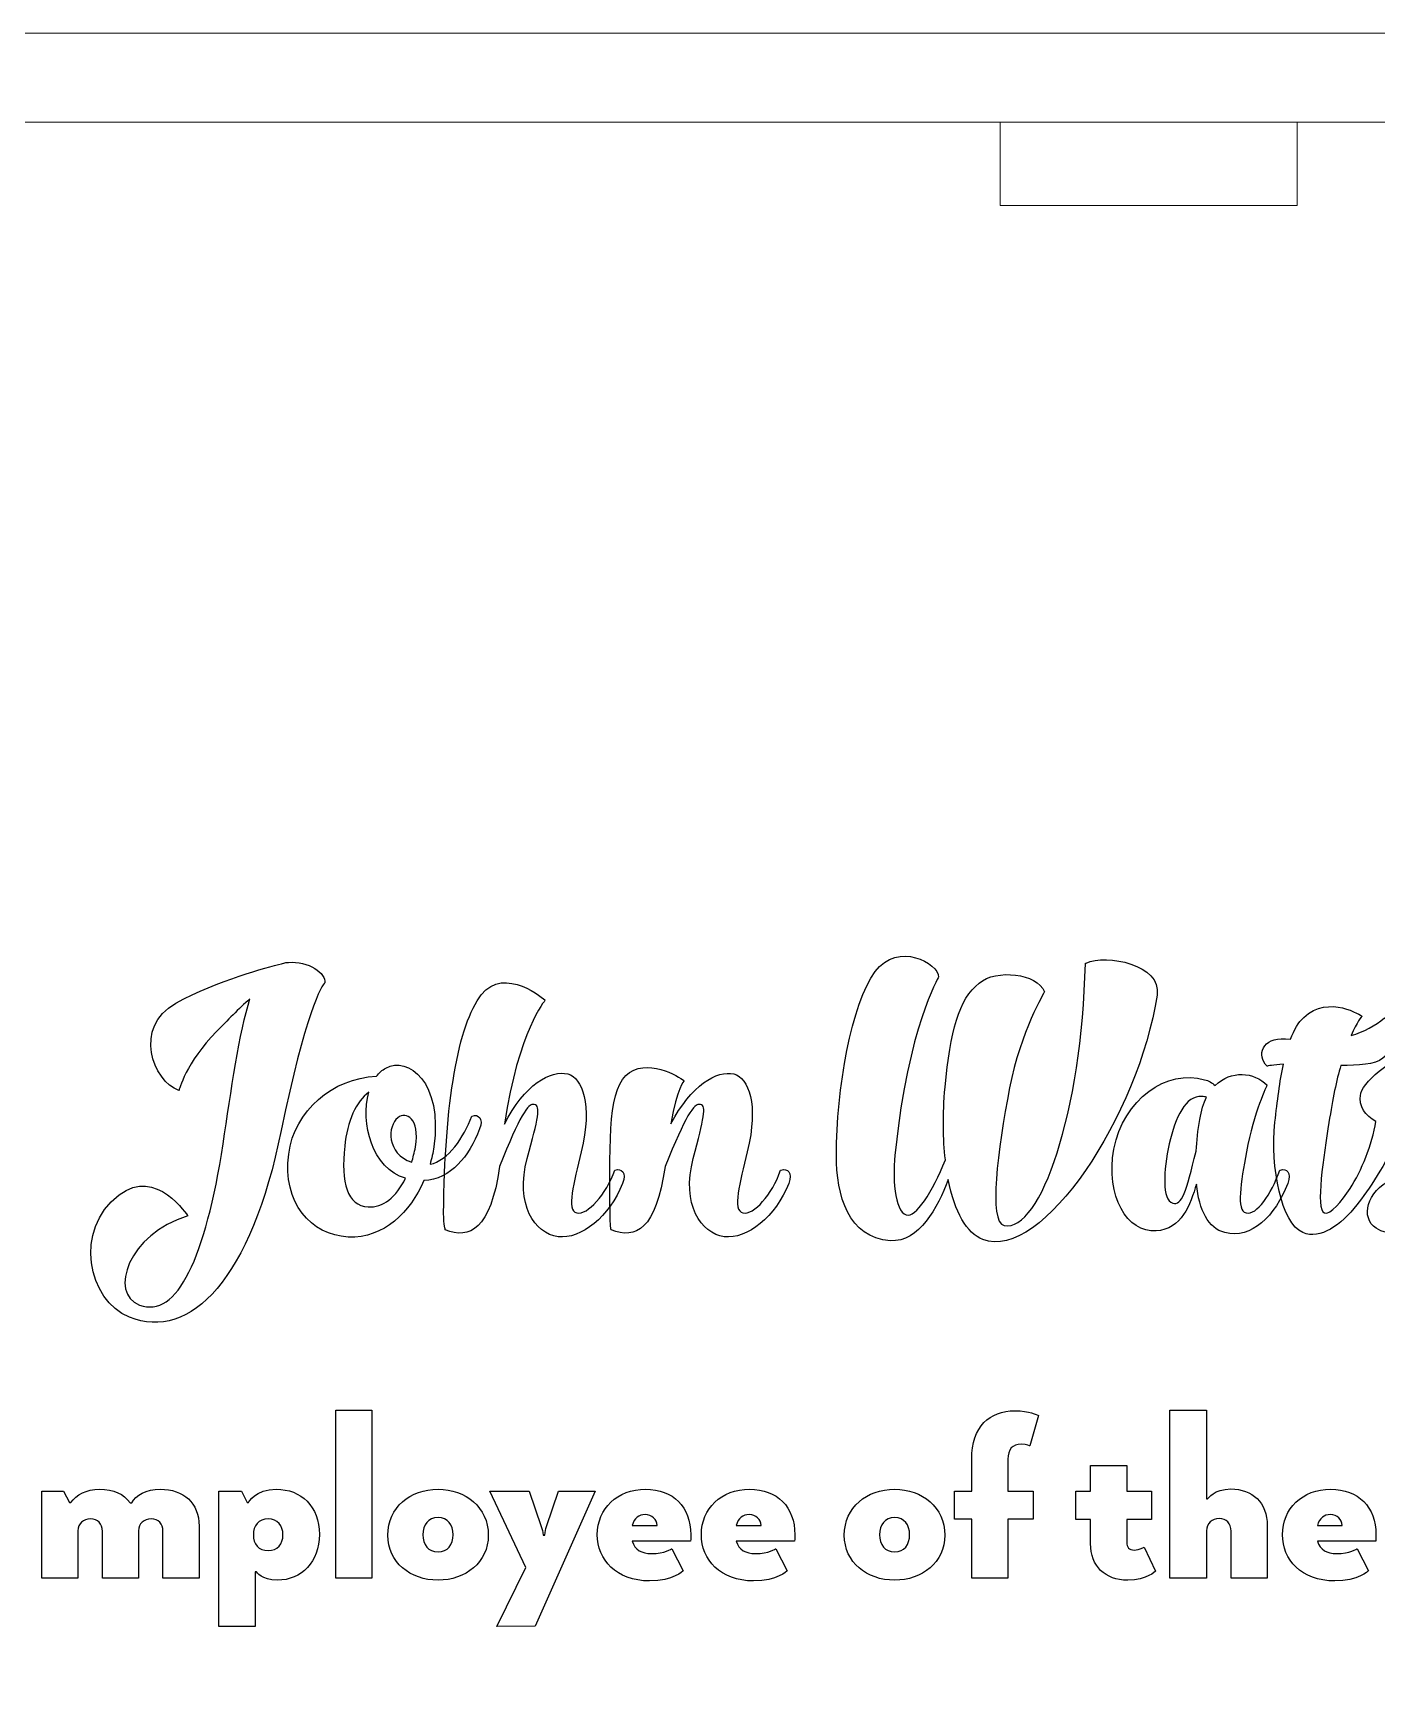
# Model space of a CAD drawing. Header units: millimetres. Extents: x 67 to 343, y 15 to 379.
# Drawn here: x 229.9 to 275.1, y 323.1 to 379.1 of the extents above; entities that cross this region are included whole.
import ezdxf

# ---------------------------------------------------------------- set-up
doc = ezdxf.new("R2010")
doc.units = ezdxf.units.MM
doc.header["$MEASUREMENT"] = 0
doc.layers.add('Layer 1', color=7, linetype='Continuous')

msp = doc.modelspace()

# ---------------------------------------------------------------- linework, layer by layer
at = {"layer": 'Layer 1', "color": 250, "lineweight": 20}
for points, knots in [([(113.7017, 379.1451), (113.7017, 379.1451), (289.441, 379.1451), (289.441, 379.1451), (289.441, 379.1451), (301.6128, 379.1451), (311.5714, 369.1865), (311.5714, 357.0147), (311.5714, 357.0147), (311.5714, 357.0147), (311.5714, 301.2755), (311.5714, 301.2755), (311.5714, 301.2755), (311.5714, 289.1037), (301.6128, 279.1451), (289.441, 279.1451), (289.441, 279.1451), (289.441, 279.1451), (257.3172, 279.1451), (257.3172, 279.1451), (257.3172, 279.1451), (257.3172, 279.1451), (257.3172, 276.3451), (257.3172, 276.3451), (257.3172, 276.3451), (257.3172, 276.3451), (252.2388, 276.3451), (252.2388, 276.3451), (252.2388, 276.3451), (252.2388, 276.3451), (251.3459, 277.7451), (251.3459, 277.7451), (251.3459, 277.7451), (251.3459, 277.7451), (233.2885, 277.7451), (233.2885, 277.7451), (233.2885, 277.7451), (233.2885, 277.7451), (232.3956, 276.3451), (232.3956, 276.3451), (232.3956, 276.3451), (232.3956, 276.3451), (227.3172, 276.3451), (227.3172, 276.3451), (227.3172, 276.3451), (227.3172, 276.3451), (227.3172, 279.1451), (227.3172, 279.1451), (227.3172, 279.1451), (227.3172, 279.1451), (175.8255, 279.1451), (175.8255, 279.1451), (175.8255, 279.1451), (175.8255, 279.1451), (175.8255, 276.3451), (175.8255, 276.3451), (175.8255, 276.3451), (175.8255, 276.3451), (170.7471, 276.3451), (170.7471, 276.3451), (170.7471, 276.3451), (170.7471, 276.3451), (169.8542, 277.7451), (169.8542, 277.7451), (169.8542, 277.7451), (169.8542, 277.7451), (151.7968, 277.7451), (151.7968, 277.7451), (151.7968, 277.7451), (151.7968, 277.7451), (150.9039, 276.3451), (150.9039, 276.3451), (150.9039, 276.3451), (150.9039, 276.3451), (145.8255, 276.3451), (145.8255, 276.3451), (145.8255, 276.3451), (145.8255, 276.3451), (145.8255, 279.1451), (145.8255, 279.1451), (145.8255, 279.1451), (145.8255, 279.1451), (113.7017, 279.1451), (113.7017, 279.1451), (113.7017, 279.1451), (101.5299, 279.1451), (91.5714, 289.1037), (91.5714, 301.2755), (91.5714, 301.2755), (91.5714, 301.2755), (91.5714, 357.0147), (91.5714, 357.0147), (91.5714, 357.0147), (91.5714, 369.1865), (101.5299, 379.1451), (113.7017, 379.1451)], [0, 0, 0, 0, 0.04, 0.04, 0.04, 0.04, 0.08, 0.08, 0.08, 0.08, 0.12, 0.12, 0.12, 0.12, 0.16, 0.16, 0.16, 0.16, 0.2, 0.2, 0.2, 0.2, 0.24, 0.24, 0.24, 0.24, 0.28, 0.28, 0.28, 0.28, 0.32, 0.32, 0.32, 0.32, 0.36, 0.36, 0.36, 0.36, 0.4, 0.4, 0.4, 0.4, 0.44, 0.44, 0.44, 0.44, 0.48, 0.48, 0.48, 0.48, 0.52, 0.52, 0.52, 0.52, 0.56, 0.56, 0.56, 0.56, 0.6, 0.6, 0.6, 0.6, 0.64, 0.64, 0.64, 0.64, 0.68, 0.68, 0.68, 0.68, 0.72, 0.72, 0.72, 0.72, 0.76, 0.76, 0.76, 0.76, 0.8, 0.8, 0.8, 0.8, 0.84, 0.84, 0.84, 0.84, 0.88, 0.88, 0.88, 0.88, 0.92, 0.92, 0.92, 0.92, 1, 1, 1, 1]), ([(272.4396, 376.1451), (272.4396, 376.1451), (272.4396, 373.3451), (272.4396, 373.3451), (272.4396, 373.3451), (272.4396, 373.3451), (262.4396, 373.3451), (262.4396, 373.3451), (262.4396, 373.3451), (262.4396, 373.3451), (262.4396, 376.1451), (262.4396, 376.1451), (262.4396, 376.1451), (262.4396, 376.1451), (272.4396, 376.1451), (272.4396, 376.1451)], [0, 0, 0, 0, 0.2, 0.2, 0.2, 0.2, 0.4, 0.4, 0.4, 0.4, 0.6, 0.6, 0.6, 0.6, 1, 1, 1, 1])]:
    msp.add_open_spline(points, degree=3, knots=knots, dxfattribs=at)
at = {"layer": 'Layer 1', "color": 142, "lineweight": 20}
msp.add_open_spline([(115.374, 376.1451), (115.374, 376.1451), (287.7687, 376.1451), (287.7687, 376.1451), (287.7687, 376.1451), (299.2102, 376.1451), (308.5713, 366.784), (308.5713, 355.3425), (308.5713, 355.3425), (308.5713, 355.3425), (308.5713, 302.9477), (308.5713, 302.9477), (308.5713, 302.9477), (308.5713, 291.5062), (299.2102, 282.1451), (287.7687, 282.1451), (287.7687, 282.1451), (287.7687, 282.1451), (115.374, 282.1451), (115.374, 282.1451), (115.374, 282.1451), (103.9325, 282.1451), (94.5714, 291.5062), (94.5714, 302.9477), (94.5714, 302.9477), (94.5714, 302.9477), (94.5714, 355.3425), (94.5714, 355.3425), (94.5714, 355.3425), (94.5714, 366.784), (103.9325, 376.1451), (115.374, 376.1451)], degree=3, knots=[0, 0, 0, 0, 0.1111111, 0.1111111, 0.1111111, 0.1111111, 0.2222222, 0.2222222, 0.2222222, 0.2222222, 0.3333333, 0.3333333, 0.3333333, 0.3333333, 0.4444444, 0.4444444, 0.4444444, 0.4444444, 0.5555556, 0.5555556, 0.5555556, 0.5555556, 0.6666667, 0.6666667, 0.6666667, 0.6666667, 0.7777778, 0.7777778, 0.7777778, 0.7777778, 1, 1, 1, 1], dxfattribs=at)
at = {"layer": 'Layer 1', "color": 250}
for points, knots in [([(265.3054, 347.8053), (265.1909, 342.8141), (263.7943, 338.7272), (262.5693, 338.979), (262.5693, 338.979), (262.0313, 339.0935), (262.3518, 341.5204), (262.7525, 343.6154), (262.7525, 343.6154), (263.1303, 345.5387), (263.9316, 346.8552), (263.9316, 346.8552), (263.9316, 346.8552), (263.6683, 347.4733), (262.3175, 347.6336), (261.7222, 347.1414), (261.7222, 347.1414), (261.0468, 346.6033), (260.7491, 345.5272), (260.5774, 343.6383), (260.5774, 343.6383), (260.4973, 342.711), (260.5087, 341.8868), (260.5888, 341.1885), (260.5888, 341.1885), (260.1538, 340.1009), (259.5814, 339.2309), (259.2723, 339.3339), (259.2723, 339.3339), (258.8602, 339.4598), (258.803, 340.6275), (258.906, 341.5204), (258.906, 341.5204), (259.3296, 345.6188), (260.3599, 347.3474), (260.3599, 347.3474), (260.3599, 347.3474), (260.3599, 347.8168), (258.9976, 348.5609), (258.2191, 347.5306), (258.2191, 347.5306), (257.4292, 346.4888), (256.9141, 343.5353), (256.9141, 341.3487), (256.9141, 341.3487), (256.9141, 339.9979), (257.3147, 338.5554), (258.7343, 338.4639), (258.7343, 338.4639), (259.7074, 338.4181), (260.3255, 339.5743), (260.6804, 340.5245), (260.6804, 340.5245), (260.8979, 339.4255), (261.3215, 338.7157), (261.8481, 338.5096), (261.8481, 338.5096), (263.8515, 337.7312), (267.1141, 342.7339), (267.7209, 346.7407), (267.7209, 346.7407), (267.8812, 347.771), (266.0151, 348.1373), (265.3283, 347.8168), (265.3283, 347.8168), (265.3168, 347.8168), (265.3054, 347.8053), (265.3054, 347.8053)], [0, 0, 0, 0, 0.0555556, 0.0555556, 0.0555556, 0.0555556, 0.1111111, 0.1111111, 0.1111111, 0.1111111, 0.1666667, 0.1666667, 0.1666667, 0.1666667, 0.2222222, 0.2222222, 0.2222222, 0.2222222, 0.2777778, 0.2777778, 0.2777778, 0.2777778, 0.3333333, 0.3333333, 0.3333333, 0.3333333, 0.3888889, 0.3888889, 0.3888889, 0.3888889, 0.4444444, 0.4444444, 0.4444444, 0.4444444, 0.5, 0.5, 0.5, 0.5, 0.5555556, 0.5555556, 0.5555556, 0.5555556, 0.6111111, 0.6111111, 0.6111111, 0.6111111, 0.6666667, 0.6666667, 0.6666667, 0.6666667, 0.7222222, 0.7222222, 0.7222222, 0.7222222, 0.7777778, 0.7777778, 0.7777778, 0.7777778, 0.8333333, 0.8333333, 0.8333333, 0.8333333, 0.8888889, 0.8888889, 0.8888889, 0.8888889, 1, 1, 1, 1]), ([(236.0331, 345.5158), (236.388, 345.8821), (236.7772, 346.2828), (237.155, 346.6148), (237.155, 346.6148), (236.8001, 345.5043), (236.5139, 343.5124), (236.2506, 341.7265), (236.2506, 341.7265), (235.6553, 337.9029), (234.7166, 335.8308), (233.4344, 336.3002), (233.4344, 336.3002), (232.3926, 336.6894), (233.0452, 338.7043), (235.06, 339.2995), (235.06, 339.2995), (235.06, 339.2995), (234.0068, 340.9709), (232.7475, 340.0093), (232.7475, 340.0093), (231.1906, 338.8302), (231.7058, 336.449), (233.091, 335.8881), (233.091, 335.8881), (235.163, 335.0638), (237.2008, 337.2046), (238.2082, 342.1844), (238.2082, 342.1844), (238.9981, 346.0538), (239.5934, 347.1299), (239.6735, 347.1528), (239.6735, 347.1528), (239.7422, 347.4619), (239.1126, 347.9084), (238.4486, 347.8397), (238.4486, 347.8397), (238.4028, 347.8397), (238.3684, 347.8397), (238.3341, 347.8282), (238.3341, 347.8282), (238.3341, 347.8282), (238.2196, 347.7939), (238.2196, 347.7939), (238.2196, 347.7939), (237.7159, 347.668), (236.0903, 347.2558), (234.6593, 346.4659), (234.6593, 346.4659), (233.2054, 345.6531), (233.8809, 343.8444), (234.7624, 343.5238), (234.7624, 343.5238), (234.7624, 343.5238), (234.9913, 344.474), (236.0331, 345.5158)], [0, 0, 0, 0, 0.0666667, 0.0666667, 0.0666667, 0.0666667, 0.1333333, 0.1333333, 0.1333333, 0.1333333, 0.2, 0.2, 0.2, 0.2, 0.2666667, 0.2666667, 0.2666667, 0.2666667, 0.3333333, 0.3333333, 0.3333333, 0.3333333, 0.4, 0.4, 0.4, 0.4, 0.4666667, 0.4666667, 0.4666667, 0.4666667, 0.5333333, 0.5333333, 0.5333333, 0.5333333, 0.6, 0.6, 0.6, 0.6, 0.6666667, 0.6666667, 0.6666667, 0.6666667, 0.7333333, 0.7333333, 0.7333333, 0.7333333, 0.8, 0.8, 0.8, 0.8, 0.8666667, 0.8666667, 0.8666667, 0.8666667, 1, 1, 1, 1]), ([(243.6803, 339.3797), (243.6803, 338.9905), (243.7375, 338.8302), (243.7375, 338.8302), (243.7375, 338.8302), (244.5618, 338.5096), (245.2601, 338.8302), (245.5692, 340.9709), (245.5692, 340.9709), (246.2446, 342.6652), (246.5193, 343.1117), (246.7369, 343.0545), (246.7369, 343.0545), (246.9658, 343.0087), (246.8628, 342.5965), (246.4965, 341.2342), (246.4965, 341.2342), (246.0843, 339.6888), (246.7483, 338.7043), (247.5382, 338.6012), (247.5382, 338.6012), (248.3167, 338.4982), (249.2668, 339.2881), (249.7133, 340.3985), (249.7133, 340.3985), (249.8507, 340.7649), (249.6675, 340.9137), (249.4615, 340.845), (249.4615, 340.845), (249.4615, 340.845), (249.45, 340.845), (249.45, 340.845), (249.45, 340.845), (249.1524, 340.0208), (248.5342, 339.3224), (248.1678, 339.4026), (248.1678, 339.4026), (247.8015, 339.4827), (248.0763, 340.41), (248.3167, 341.4632), (248.3167, 341.4632), (248.7059, 343.0659), (248.351, 343.9474), (247.8702, 344.0848), (247.8702, 344.0848), (247.2978, 344.2221), (246.3934, 343.7299), (245.7294, 342.3905), (245.7294, 342.3905), (246.1988, 345.5387), (247.1032, 346.569), (247.1032, 346.569), (247.1032, 346.569), (247.1032, 346.569), (245.7409, 347.7595), (244.951, 346.7521), (244.951, 346.7521), (244.1725, 345.7562), (243.7146, 343.1346), (243.6803, 339.3797)], [0, 0, 0, 0, 0.0625, 0.0625, 0.0625, 0.0625, 0.125, 0.125, 0.125, 0.125, 0.1875, 0.1875, 0.1875, 0.1875, 0.25, 0.25, 0.25, 0.25, 0.3125, 0.3125, 0.3125, 0.3125, 0.375, 0.375, 0.375, 0.375, 0.4375, 0.4375, 0.4375, 0.4375, 0.5, 0.5, 0.5, 0.5, 0.5625, 0.5625, 0.5625, 0.5625, 0.625, 0.625, 0.625, 0.625, 0.6875, 0.6875, 0.6875, 0.6875, 0.75, 0.75, 0.75, 0.75, 0.8125, 0.8125, 0.8125, 0.8125, 0.875, 0.875, 0.875, 0.875, 1, 1, 1, 1]), ([(275.3911, 345.9737), (275.0591, 345.7104), (274.7042, 345.5043), (274.2577, 345.3784), (274.2577, 345.3784), (274.4523, 345.8363), (274.6241, 346.0309), (274.6241, 346.0309), (274.6241, 346.0309), (274.6241, 346.0309), (273.5251, 346.7865), (272.6665, 345.9851), (272.6665, 345.9851), (272.4833, 345.8249), (272.3459, 345.573), (272.22, 345.2525), (272.22, 345.2525), (272.22, 345.2525), (272.0483, 345.2639), (272.0483, 345.2639), (272.0483, 345.2639), (271.2698, 345.3326), (271.0523, 344.703), (271.4301, 344.3481), (271.4301, 344.3481), (271.4301, 344.3481), (271.6476, 344.3939), (271.9796, 344.4168), (271.9796, 344.4168), (271.8537, 343.8329), (271.7735, 343.1689), (271.6934, 342.4592), (271.6934, 342.4592), (271.5331, 340.9137), (271.9109, 339.0591), (272.6321, 338.7386), (272.6321, 338.7386), (273.216, 338.4867), (273.9257, 338.9905), (274.4523, 339.6773), (274.4523, 339.6773), (274.8416, 340.1581), (275.4254, 341.0511), (275.8604, 341.9784), (275.8604, 341.9784), (276.1581, 341.6922), (276.3298, 341.28), (276.284, 340.742), (276.284, 340.742), (276.0665, 340.6847), (275.849, 340.6161), (275.6315, 340.5245), (275.6315, 340.5245), (274.7843, 340.1352), (274.5668, 339.2309), (275.1049, 338.8874), (275.1049, 338.8874), (275.8948, 338.3837), (277.9897, 338.8302), (278.2759, 340.4443), (278.2759, 340.4443), (278.2759, 340.4672), (278.2759, 340.513), (278.2759, 340.5474), (278.2759, 340.5474), (278.7682, 340.742), (279.1803, 341.0396), (279.3864, 341.5777), (279.3864, 341.5777), (279.5352, 341.9326), (279.352, 342.0928), (279.146, 342.0127), (279.146, 342.0127), (279.146, 342.0127), (279.1231, 342.0127), (279.1231, 342.0127), (279.1231, 342.0127), (278.9743, 341.5662), (278.6652, 341.3373), (278.2759, 341.1885), (278.2759, 341.1885), (278.0928, 342.1844), (277.2571, 342.9171), (276.5244, 343.3178), (276.5244, 343.3178), (276.4557, 343.3521), (276.3985, 343.375), (276.3412, 343.3979), (276.3412, 343.3979), (276.3412, 343.4093), (276.3527, 343.4093), (276.3527, 343.4208), (276.3527, 343.4208), (276.4214, 343.8215), (276.387, 344.4168), (276.2039, 344.5999), (276.2039, 344.5999), (275.952, 344.8518), (274.6813, 343.8902), (274.5897, 343.4322), (274.5897, 343.4322), (274.4867, 342.9514), (274.7614, 342.6996), (275.0934, 342.4821), (275.0934, 342.4821), (274.9675, 341.7036), (274.6126, 340.8221), (274.2234, 340.2268), (274.2234, 340.2268), (273.9486, 339.8033), (273.5594, 339.3224), (273.3648, 339.4026), (273.3648, 339.4026), (273.0443, 339.5171), (273.3419, 341.3373), (273.5136, 342.4477), (273.5136, 342.4477), (273.6395, 343.2605), (273.7655, 343.8673), (273.9143, 344.371), (273.9143, 344.371), (274.4981, 344.3595), (275.0591, 344.4053), (275.3338, 344.6114), (275.3338, 344.6114), (276.0207, 345.1723), (275.3911, 345.9737), (275.3911, 345.9737)], [0, 0, 0, 0, 0.030303, 0.030303, 0.030303, 0.030303, 0.0606061, 0.0606061, 0.0606061, 0.0606061, 0.0909091, 0.0909091, 0.0909091, 0.0909091, 0.1212121, 0.1212121, 0.1212121, 0.1212121, 0.1515152, 0.1515152, 0.1515152, 0.1515152, 0.1818182, 0.1818182, 0.1818182, 0.1818182, 0.2121212, 0.2121212, 0.2121212, 0.2121212, 0.2424242, 0.2424242, 0.2424242, 0.2424242, 0.2727273, 0.2727273, 0.2727273, 0.2727273, 0.3030303, 0.3030303, 0.3030303, 0.3030303, 0.3333333, 0.3333333, 0.3333333, 0.3333333, 0.3636364, 0.3636364, 0.3636364, 0.3636364, 0.3939394, 0.3939394, 0.3939394, 0.3939394, 0.4242424, 0.4242424, 0.4242424, 0.4242424, 0.4545455, 0.4545455, 0.4545455, 0.4545455, 0.4848485, 0.4848485, 0.4848485, 0.4848485, 0.5151515, 0.5151515, 0.5151515, 0.5151515, 0.5454545, 0.5454545, 0.5454545, 0.5454545, 0.5757576, 0.5757576, 0.5757576, 0.5757576, 0.6060606, 0.6060606, 0.6060606, 0.6060606, 0.6363636, 0.6363636, 0.6363636, 0.6363636, 0.6666667, 0.6666667, 0.6666667, 0.6666667, 0.6969697, 0.6969697, 0.6969697, 0.6969697, 0.7272727, 0.7272727, 0.7272727, 0.7272727, 0.7575758, 0.7575758, 0.7575758, 0.7575758, 0.7878788, 0.7878788, 0.7878788, 0.7878788, 0.8181818, 0.8181818, 0.8181818, 0.8181818, 0.8484848, 0.8484848, 0.8484848, 0.8484848, 0.8787879, 0.8787879, 0.8787879, 0.8787879, 0.9090909, 0.9090909, 0.9090909, 0.9090909, 0.9393939, 0.9393939, 0.9393939, 0.9393939, 1, 1, 1, 1]), ([(238.4601, 341.3831), (238.2426, 339.746), (239.2156, 338.6585), (240.4634, 338.5898), (240.4634, 338.5898), (241.6769, 338.5325), (242.5584, 339.4484), (243.0163, 340.4901), (243.0163, 340.4901), (243.9322, 340.5359), (244.5274, 341.3029), (244.8938, 342.2302), (244.8938, 342.2302), (245.0312, 342.5851), (244.848, 342.7454), (244.6419, 342.6652), (244.6419, 342.6652), (244.6419, 342.6652), (244.6305, 342.6652), (244.6305, 342.6652), (244.6305, 342.6652), (244.3672, 341.944), (243.8291, 341.1656), (243.2224, 341.0396), (243.2224, 341.0396), (243.2796, 341.2342), (243.3254, 341.4289), (243.3483, 341.6235), (243.3483, 341.6235), (243.6689, 343.81), (242.4783, 344.703), (241.7342, 344.2794), (241.7342, 344.2794), (241.6082, 344.2221), (241.5052, 344.1191), (241.4136, 344.0046), (241.4136, 344.0046), (239.9483, 343.9474), (238.6547, 342.8598), (238.4601, 341.3831)], [0, 0, 0, 0, 0.0909091, 0.0909091, 0.0909091, 0.0909091, 0.1818182, 0.1818182, 0.1818182, 0.1818182, 0.2727273, 0.2727273, 0.2727273, 0.2727273, 0.3636364, 0.3636364, 0.3636364, 0.3636364, 0.4545455, 0.4545455, 0.4545455, 0.4545455, 0.5454545, 0.5454545, 0.5454545, 0.5454545, 0.6363636, 0.6363636, 0.6363636, 0.6363636, 0.7272727, 0.7272727, 0.7272727, 0.7272727, 0.8181818, 0.8181818, 0.8181818, 0.8181818, 1, 1, 1, 1]), ([(249.2897, 339.3797), (249.2897, 338.9905), (249.3241, 338.8302), (249.3241, 338.8302), (249.3241, 338.8302), (250.1598, 338.5096), (250.8352, 338.8302), (251.1443, 340.9709), (251.1443, 340.9709), (251.8426, 342.6652), (252.1059, 343.1117), (252.3349, 343.0545), (252.3349, 343.0545), (252.5524, 343.0087), (252.4494, 342.5965), (252.0945, 341.2342), (252.0945, 341.2342), (251.6824, 339.6888), (252.3578, 338.7043), (253.1362, 338.6012), (253.1362, 338.6012), (253.9147, 338.4982), (254.8763, 339.2881), (255.3113, 340.3985), (255.3113, 340.3985), (255.4487, 340.7649), (255.2656, 340.9137), (255.0595, 340.845), (255.0595, 340.845), (255.0595, 340.845), (255.0366, 340.845), (255.0366, 340.845), (255.0366, 340.845), (254.7504, 340.0208), (254.1322, 339.3224), (253.7659, 339.4026), (253.7659, 339.4026), (253.3995, 339.4827), (253.6628, 340.41), (253.9147, 341.4632), (253.9147, 341.4632), (254.3039, 343.0659), (253.9605, 343.9474), (253.4568, 344.0848), (253.4568, 344.0848), (252.8958, 344.2221), (252.0143, 343.6955), (251.3389, 342.4019), (251.3389, 342.4019), (251.5564, 343.6383), (251.7739, 343.8444), (251.7854, 343.8558), (251.7854, 343.8558), (251.7739, 343.8787), (250.6978, 344.6343), (249.9423, 344.1306), (249.9423, 344.1306), (249.2211, 343.6497), (249.2783, 342.0127), (249.2897, 339.3797)], [0, 0, 0, 0, 0.0625, 0.0625, 0.0625, 0.0625, 0.125, 0.125, 0.125, 0.125, 0.1875, 0.1875, 0.1875, 0.1875, 0.25, 0.25, 0.25, 0.25, 0.3125, 0.3125, 0.3125, 0.3125, 0.375, 0.375, 0.375, 0.375, 0.4375, 0.4375, 0.4375, 0.4375, 0.5, 0.5, 0.5, 0.5, 0.5625, 0.5625, 0.5625, 0.5625, 0.625, 0.625, 0.625, 0.625, 0.6875, 0.6875, 0.6875, 0.6875, 0.75, 0.75, 0.75, 0.75, 0.8125, 0.8125, 0.8125, 0.8125, 0.875, 0.875, 0.875, 0.875, 1, 1, 1, 1]), ([(269.3236, 343.8902), (268.0644, 344.2679), (266.5761, 343.2262), (266.2671, 341.5548), (266.2671, 341.5548), (265.9809, 339.9635), (266.725, 338.7272), (267.6866, 338.7958), (267.6866, 338.7958), (268.5452, 338.8531), (268.8428, 339.6773), (269.0489, 340.3756), (269.0489, 340.3756), (269.1405, 339.4942), (269.4381, 338.8874), (270.0105, 338.7386), (270.0105, 338.7386), (270.9149, 338.5096), (271.6934, 339.2995), (272.1284, 340.3985), (272.1284, 340.3985), (272.2658, 340.7649), (272.0826, 340.9137), (271.8765, 340.845), (271.8765, 340.845), (271.8765, 340.845), (271.8536, 340.845), (271.8536, 340.845), (271.8536, 340.845), (271.5674, 340.0208), (271.0866, 339.3224), (270.7203, 339.4026), (270.7203, 339.4026), (270.3768, 339.4713), (270.5486, 340.4329), (270.7317, 341.4632), (270.7317, 341.4632), (270.9836, 342.8026), (271.4301, 343.707), (271.4301, 343.707), (271.4301, 343.707), (270.9836, 344.1535), (270.2166, 344.2221), (269.6785, 343.6955), (269.6785, 343.6955), (269.5755, 343.7871), (269.461, 343.8558), (269.3236, 343.8902)], [0, 0, 0, 0, 0.0769231, 0.0769231, 0.0769231, 0.0769231, 0.1538462, 0.1538462, 0.1538462, 0.1538462, 0.2307692, 0.2307692, 0.2307692, 0.2307692, 0.3076923, 0.3076923, 0.3076923, 0.3076923, 0.3846154, 0.3846154, 0.3846154, 0.3846154, 0.4615385, 0.4615385, 0.4615385, 0.4615385, 0.5384615, 0.5384615, 0.5384615, 0.5384615, 0.6153846, 0.6153846, 0.6153846, 0.6153846, 0.6923077, 0.6923077, 0.6923077, 0.6923077, 0.7692308, 0.7692308, 0.7692308, 0.7692308, 0.8461538, 0.8461538, 0.8461538, 0.8461538, 1, 1, 1, 1]), ([(242.3981, 340.5703), (242.089, 339.9406), (241.6311, 339.5628), (241.1389, 339.6086), (241.1389, 339.6086), (240.4291, 339.643), (240.2116, 340.4214), (240.349, 341.6464), (240.349, 341.6464), (240.4291, 342.4821), (240.7382, 343.1689), (241.1618, 343.4666), (241.1618, 343.4666), (240.8641, 342.4363), (241.2762, 340.8908), (242.3981, 340.5703)], [0, 0, 0, 0, 0.2, 0.2, 0.2, 0.2, 0.4, 0.4, 0.4, 0.4, 0.6, 0.6, 0.6, 0.6, 1, 1, 1, 1]), ([(269.1634, 342.5508), (269.0947, 342.1844), (269.0603, 341.8181), (269.0374, 341.4861), (269.0374, 341.4861), (268.7055, 340.1123), (268.5566, 339.6315), (268.2475, 339.7346), (268.2475, 339.7346), (267.8812, 339.8262), (267.9384, 340.845), (268.1331, 341.7265), (268.1331, 341.7265), (268.3391, 342.6309), (268.6826, 343.3636), (269.2321, 343.3292), (269.2321, 343.3292), (269.2893, 343.3292), (269.3465, 343.3063), (269.3923, 343.3063), (269.3923, 343.3063), (269.2893, 343.1002), (269.2092, 342.8484), (269.1634, 342.5508)], [0, 0, 0, 0, 0.1428571, 0.1428571, 0.1428571, 0.1428571, 0.2857143, 0.2857143, 0.2857143, 0.2857143, 0.4285714, 0.4285714, 0.4285714, 0.4285714, 0.5714286, 0.5714286, 0.5714286, 0.5714286, 0.7142857, 0.7142857, 0.7142857, 0.7142857, 1, 1, 1, 1]), ([(242.1348, 342.608), (242.421, 342.8369), (242.8904, 342.5965), (242.7301, 341.6235), (242.7301, 341.6235), (242.6958, 341.4289), (242.65, 341.2686), (242.6042, 341.1083), (242.6042, 341.1083), (241.7456, 341.3945), (241.7914, 342.3447), (242.1348, 342.608)], [0, 0, 0, 0, 0.25, 0.25, 0.25, 0.25, 0.5, 0.5, 0.5, 0.5, 1, 1, 1, 1]), ([(240.0464, 327.0971), (240.0464, 327.0971), (241.2656, 327.0971), (241.2656, 327.0971), (241.2656, 327.0971), (241.2656, 327.0971), (241.2656, 332.7529), (241.2656, 332.7529), (241.2656, 332.7529), (241.2656, 332.7529), (240.0464, 332.7529), (240.0464, 332.7529), (240.0464, 332.7529), (240.0464, 332.7529), (240.0464, 327.0971), (240.0464, 327.0971)], [0, 0, 0, 0, 0.2, 0.2, 0.2, 0.2, 0.4, 0.4, 0.4, 0.4, 0.6, 0.6, 0.6, 0.6, 1, 1, 1, 1]), ([(263.5415, 329.0868), (263.5415, 329.0868), (263.5415, 330.0266), (263.5415, 330.0266), (263.5415, 330.0266), (263.5415, 330.0266), (262.6948, 330.0266), (262.6948, 330.0266), (262.6948, 330.0266), (262.6948, 330.0266), (262.6948, 331.1018), (262.6948, 331.1018), (262.6948, 331.1018), (262.6948, 331.4405), (262.8472, 331.6099), (263.1435, 331.6099), (263.1435, 331.6099), (263.3383, 331.6099), (263.4399, 331.5506), (263.4399, 331.5506), (263.4399, 331.5506), (263.4399, 331.5506), (263.7277, 332.5751), (263.7277, 332.5751), (263.7277, 332.5751), (263.6769, 332.6005), (263.4229, 332.7359), (262.9319, 332.7359), (262.9319, 332.7359), (262.0852, 332.7359), (261.4756, 332.2195), (261.4756, 331.1018), (261.4756, 331.1018), (261.4756, 331.1018), (261.4756, 330.0266), (261.4756, 330.0266), (261.4756, 330.0266), (261.4756, 330.0266), (260.8914, 330.0266), (260.8914, 330.0266), (260.8914, 330.0266), (260.8914, 330.0266), (260.8914, 329.0868), (260.8914, 329.0868), (260.8914, 329.0868), (260.8914, 329.0868), (261.4756, 329.0868), (261.4756, 329.0868), (261.4756, 329.0868), (261.4756, 329.0868), (261.4756, 327.0971), (261.4756, 327.0971), (261.4756, 327.0971), (261.4756, 327.0971), (262.6948, 327.0971), (262.6948, 327.0971), (262.6948, 327.0971), (262.6948, 327.0971), (262.6948, 329.0868), (262.6948, 329.0868), (262.6948, 329.0868), (262.6948, 329.0868), (263.5415, 329.0868), (263.5415, 329.0868)], [0, 0, 0, 0, 0.0588235, 0.0588235, 0.0588235, 0.0588235, 0.1176471, 0.1176471, 0.1176471, 0.1176471, 0.1764706, 0.1764706, 0.1764706, 0.1764706, 0.2352941, 0.2352941, 0.2352941, 0.2352941, 0.2941176, 0.2941176, 0.2941176, 0.2941176, 0.3529412, 0.3529412, 0.3529412, 0.3529412, 0.4117647, 0.4117647, 0.4117647, 0.4117647, 0.4705882, 0.4705882, 0.4705882, 0.4705882, 0.5294118, 0.5294118, 0.5294118, 0.5294118, 0.5882353, 0.5882353, 0.5882353, 0.5882353, 0.6470588, 0.6470588, 0.6470588, 0.6470588, 0.7058824, 0.7058824, 0.7058824, 0.7058824, 0.7647059, 0.7647059, 0.7647059, 0.7647059, 0.8235294, 0.8235294, 0.8235294, 0.8235294, 0.8823529, 0.8823529, 0.8823529, 0.8823529, 1, 1, 1, 1]), ([(268.1558, 327.0971), (268.1558, 327.0971), (269.392, 327.0971), (269.392, 327.0971), (269.392, 327.0971), (269.392, 327.0971), (269.392, 328.6973), (269.392, 328.6973), (269.392, 328.6973), (269.392, 328.9428), (269.5782, 329.1037), (269.8153, 329.1037), (269.8153, 329.1037), (270.0608, 329.1037), (270.2132, 328.9428), (270.2132, 328.6804), (270.2132, 328.6804), (270.2132, 328.6804), (270.2132, 327.0971), (270.2132, 327.0971), (270.2132, 327.0971), (270.2132, 327.0971), (271.4324, 327.0971), (271.4324, 327.0971), (271.4324, 327.0971), (271.4324, 327.0971), (271.4324, 328.8582), (271.4324, 328.8582), (271.4324, 328.8582), (271.4324, 329.6456), (270.9329, 330.1028), (270.2048, 330.1028), (270.2048, 330.1028), (269.646, 330.1028), (269.4343, 329.781), (269.4258, 329.7726), (269.4258, 329.7726), (269.4258, 329.7726), (269.392, 329.7726), (269.392, 329.7726), (269.392, 329.7726), (269.392, 329.7726), (269.392, 332.7529), (269.392, 332.7529), (269.392, 332.7529), (269.392, 332.7529), (268.1558, 332.7529), (268.1558, 332.7529), (268.1558, 332.7529), (268.1558, 332.7529), (268.1558, 327.0971), (268.1558, 327.0971)], [0, 0, 0, 0, 0.0714286, 0.0714286, 0.0714286, 0.0714286, 0.1428571, 0.1428571, 0.1428571, 0.1428571, 0.2142857, 0.2142857, 0.2142857, 0.2142857, 0.2857143, 0.2857143, 0.2857143, 0.2857143, 0.3571429, 0.3571429, 0.3571429, 0.3571429, 0.4285714, 0.4285714, 0.4285714, 0.4285714, 0.5, 0.5, 0.5, 0.5, 0.5714286, 0.5714286, 0.5714286, 0.5714286, 0.6428571, 0.6428571, 0.6428571, 0.6428571, 0.7142857, 0.7142857, 0.7142857, 0.7142857, 0.7857143, 0.7857143, 0.7857143, 0.7857143, 0.8571429, 0.8571429, 0.8571429, 0.8571429, 1, 1, 1, 1]), ([(264.9808, 330.0266), (264.9808, 330.0266), (264.9808, 329.0698), (264.9808, 329.0698), (264.9808, 329.0698), (264.9808, 329.0698), (265.4803, 329.0698), (265.4803, 329.0698), (265.4803, 329.0698), (265.4803, 329.0698), (265.4803, 328.2655), (265.4803, 328.2655), (265.4803, 328.2655), (265.4803, 327.495), (265.9714, 327.0294), (266.7334, 327.0294), (266.7334, 327.0294), (267.3853, 327.0294), (267.6732, 327.3342), (267.6732, 327.3342), (267.6732, 327.3342), (267.6732, 327.3342), (267.2837, 328.147), (267.2837, 328.147), (267.2837, 328.147), (267.2837, 328.147), (267.1483, 328.0454), (266.9451, 328.0454), (266.9451, 328.0454), (266.7842, 328.0454), (266.6995, 328.1385), (266.6995, 328.3078), (266.6995, 328.3078), (266.6995, 328.3078), (266.6995, 329.0698), (266.6995, 329.0698), (266.6995, 329.0698), (266.6995, 329.0698), (267.5293, 329.0698), (267.5293, 329.0698), (267.5293, 329.0698), (267.5293, 329.0698), (267.5293, 330.0266), (267.5293, 330.0266), (267.5293, 330.0266), (267.5293, 330.0266), (266.6995, 330.0266), (266.6995, 330.0266), (266.6995, 330.0266), (266.6995, 330.0266), (266.6995, 330.8986), (266.6995, 330.8986), (266.6995, 330.8986), (266.6995, 330.8986), (265.4803, 330.8986), (265.4803, 330.8986), (265.4803, 330.8986), (265.4803, 330.8986), (265.4803, 330.0266), (265.4803, 330.0266), (265.4803, 330.0266), (265.4803, 330.0266), (264.9808, 330.0266), (264.9808, 330.0266)], [0, 0, 0, 0, 0.0588235, 0.0588235, 0.0588235, 0.0588235, 0.1176471, 0.1176471, 0.1176471, 0.1176471, 0.1764706, 0.1764706, 0.1764706, 0.1764706, 0.2352941, 0.2352941, 0.2352941, 0.2352941, 0.2941176, 0.2941176, 0.2941176, 0.2941176, 0.3529412, 0.3529412, 0.3529412, 0.3529412, 0.4117647, 0.4117647, 0.4117647, 0.4117647, 0.4705882, 0.4705882, 0.4705882, 0.4705882, 0.5294118, 0.5294118, 0.5294118, 0.5294118, 0.5882353, 0.5882353, 0.5882353, 0.5882353, 0.6470588, 0.6470588, 0.6470588, 0.6470588, 0.7058824, 0.7058824, 0.7058824, 0.7058824, 0.7647059, 0.7647059, 0.7647059, 0.7647059, 0.8235294, 0.8235294, 0.8235294, 0.8235294, 0.8823529, 0.8823529, 0.8823529, 0.8823529, 1, 1, 1, 1]), ([(230.1404, 327.0971), (230.1404, 327.0971), (231.3596, 327.0971), (231.3596, 327.0971), (231.3596, 327.0971), (231.3596, 327.0971), (231.3596, 328.6888), (231.3596, 328.6888), (231.3596, 328.6888), (231.3596, 328.9344), (231.5459, 329.0952), (231.7829, 329.0952), (231.7829, 329.0952), (232.0285, 329.0952), (232.1809, 328.9344), (232.1809, 328.6719), (232.1809, 328.6719), (232.1809, 328.6719), (232.1809, 327.0971), (232.1809, 327.0971), (232.1809, 327.0971), (232.1809, 327.0971), (233.4001, 327.0971), (233.4001, 327.0971), (233.4001, 327.0971), (233.4001, 327.0971), (233.4001, 328.6888), (233.4001, 328.6888), (233.4001, 328.6888), (233.4001, 328.9344), (233.5863, 329.0952), (233.8234, 329.0952), (233.8234, 329.0952), (234.069, 329.0952), (234.2214, 328.9344), (234.2214, 328.6719), (234.2214, 328.6719), (234.2214, 328.6719), (234.2214, 327.0971), (234.2214, 327.0971), (234.2214, 327.0971), (234.2214, 327.0971), (235.4406, 327.0971), (235.4406, 327.0971), (235.4406, 327.0971), (235.4406, 327.0971), (235.4406, 328.8497), (235.4406, 328.8497), (235.4406, 328.8497), (235.4406, 329.6371), (234.9241, 330.0943), (234.1282, 330.0943), (234.1282, 330.0943), (233.671, 330.0943), (233.2985, 329.8911), (233.1715, 329.6371), (233.1715, 329.6371), (233.1715, 329.6371), (233.1207, 329.6371), (233.1207, 329.6371), (233.1207, 329.6371), (232.9005, 329.9334), (232.5619, 330.0943), (232.0877, 330.0943), (232.0877, 330.0943), (231.6305, 330.0943), (231.3173, 329.908), (231.1225, 329.6456), (231.1225, 329.6456), (231.1225, 329.6456), (231.0717, 329.6456), (231.0717, 329.6456), (231.0717, 329.6456), (231.0717, 329.6456), (230.8685, 330.0266), (230.8685, 330.0266), (230.8685, 330.0266), (230.8685, 330.0266), (230.1404, 330.0266), (230.1404, 330.0266), (230.1404, 330.0266), (230.1404, 330.0266), (230.1404, 327.0971), (230.1404, 327.0971)], [0, 0, 0, 0, 0.0454545, 0.0454545, 0.0454545, 0.0454545, 0.0909091, 0.0909091, 0.0909091, 0.0909091, 0.1363636, 0.1363636, 0.1363636, 0.1363636, 0.1818182, 0.1818182, 0.1818182, 0.1818182, 0.2272727, 0.2272727, 0.2272727, 0.2272727, 0.2727273, 0.2727273, 0.2727273, 0.2727273, 0.3181818, 0.3181818, 0.3181818, 0.3181818, 0.3636364, 0.3636364, 0.3636364, 0.3636364, 0.4090909, 0.4090909, 0.4090909, 0.4090909, 0.4545455, 0.4545455, 0.4545455, 0.4545455, 0.5, 0.5, 0.5, 0.5, 0.5454545, 0.5454545, 0.5454545, 0.5454545, 0.5909091, 0.5909091, 0.5909091, 0.5909091, 0.6363636, 0.6363636, 0.6363636, 0.6363636, 0.6818182, 0.6818182, 0.6818182, 0.6818182, 0.7272727, 0.7272727, 0.7272727, 0.7272727, 0.7727273, 0.7727273, 0.7727273, 0.7727273, 0.8181818, 0.8181818, 0.8181818, 0.8181818, 0.8636364, 0.8636364, 0.8636364, 0.8636364, 0.9090909, 0.9090909, 0.9090909, 0.9090909, 1, 1, 1, 1]), ([(237.3794, 327.3088), (237.3794, 327.3088), (237.5403, 327.0294), (238.0821, 327.0294), (238.0821, 327.0294), (238.8949, 327.0294), (239.4961, 327.6559), (239.4961, 328.5703), (239.4961, 328.5703), (239.4961, 329.5186), (238.878, 330.0943), (238.0398, 330.0943), (238.0398, 330.0943), (237.3371, 330.0943), (237.1085, 329.6456), (237.1085, 329.6456), (237.1085, 329.6456), (237.1085, 329.6456), (237.0661, 329.6456), (237.0661, 329.6456), (237.0661, 329.6456), (237.0661, 329.6456), (236.8714, 330.0266), (236.8714, 330.0266), (236.8714, 330.0266), (236.8714, 330.0266), (236.1094, 330.0266), (236.1094, 330.0266), (236.1094, 330.0266), (236.1094, 330.0266), (236.1094, 325.4715), (236.1094, 325.4715), (236.1094, 325.4715), (236.1094, 325.4715), (237.3286, 325.4715), (237.3286, 325.4715), (237.3286, 325.4715), (237.3286, 325.4715), (237.3286, 327.3088), (237.3286, 327.3088), (237.3286, 327.3088), (237.3286, 327.3088), (237.3794, 327.3088), (237.3794, 327.3088)], [0, 0, 0, 0, 0.0833333, 0.0833333, 0.0833333, 0.0833333, 0.1666667, 0.1666667, 0.1666667, 0.1666667, 0.25, 0.25, 0.25, 0.25, 0.3333333, 0.3333333, 0.3333333, 0.3333333, 0.4166667, 0.4166667, 0.4166667, 0.4166667, 0.5, 0.5, 0.5, 0.5, 0.5833333, 0.5833333, 0.5833333, 0.5833333, 0.6666667, 0.6666667, 0.6666667, 0.6666667, 0.75, 0.75, 0.75, 0.75, 0.8333333, 0.8333333, 0.8333333, 0.8333333, 1, 1, 1, 1]), ([(245.1857, 328.5449), (245.1857, 329.4847), (244.4237, 330.0943), (243.4924, 330.0943), (243.4924, 330.0943), (242.5611, 330.0943), (241.7991, 329.4847), (241.7991, 328.5449), (241.7991, 328.5449), (241.7991, 327.6305), (242.5611, 327.0294), (243.4924, 327.0294), (243.4924, 327.0294), (244.4237, 327.0294), (245.1857, 327.6305), (245.1857, 328.5449)], [0, 0, 0, 0, 0.2, 0.2, 0.2, 0.2, 0.4, 0.4, 0.4, 0.4, 0.6, 0.6, 0.6, 0.6, 1, 1, 1, 1]), ([(248.7925, 330.0266), (248.7925, 330.0266), (247.5564, 330.0266), (247.5564, 330.0266), (247.5564, 330.0266), (247.5564, 330.0266), (247.15, 328.8342), (247.15, 328.8342), (247.15, 328.8342), (247.1161, 328.7425), (247.0992, 328.6747), (247.0907, 328.5477), (247.0907, 328.5477), (247.0907, 328.5477), (247.0315, 328.5477), (247.0315, 328.5477), (247.0315, 328.5477), (247.023, 328.6747), (247.0061, 328.7425), (246.9722, 328.8342), (246.9722, 328.8342), (246.9722, 328.8342), (246.5658, 330.0266), (246.5658, 330.0266), (246.5658, 330.0266), (246.5658, 330.0266), (245.2365, 330.0266), (245.2365, 330.0266), (245.2365, 330.0266), (245.2365, 330.0266), (246.4557, 327.4569), (246.4557, 327.4569), (246.4557, 327.4569), (246.4557, 327.4569), (245.4736, 325.4715), (245.4736, 325.4715), (245.4736, 325.4715), (245.4736, 325.4715), (246.7605, 325.48), (246.7605, 325.48), (246.7605, 325.48), (246.7605, 325.48), (248.7925, 330.0266), (248.7925, 330.0266)], [0, 0, 0, 0, 0.0833333, 0.0833333, 0.0833333, 0.0833333, 0.1666667, 0.1666667, 0.1666667, 0.1666667, 0.25, 0.25, 0.25, 0.25, 0.3333333, 0.3333333, 0.3333333, 0.3333333, 0.4166667, 0.4166667, 0.4166667, 0.4166667, 0.5, 0.5, 0.5, 0.5, 0.5833333, 0.5833333, 0.5833333, 0.5833333, 0.6666667, 0.6666667, 0.6666667, 0.6666667, 0.75, 0.75, 0.75, 0.75, 0.8333333, 0.8333333, 0.8333333, 0.8333333, 1, 1, 1, 1]), ([(251.3748, 328.0877), (251.3748, 328.0877), (251.1293, 327.9268), (250.6806, 327.9268), (250.6806, 327.9268), (250.3588, 327.9268), (250.1218, 328.0454), (250.0371, 328.3417), (250.0371, 328.3417), (250.0371, 328.3417), (252.0014, 328.3417), (252.0014, 328.3417), (252.0014, 328.3417), (252.0014, 328.3417), (252.0098, 328.4264), (252.0098, 328.5618), (252.0098, 328.5618), (252.0098, 329.5016), (251.4172, 330.0943), (250.4858, 330.0943), (250.4858, 330.0943), (249.5291, 330.0943), (248.8602, 329.4424), (248.8602, 328.5618), (248.8602, 328.5618), (248.8602, 327.7236), (249.4952, 327.004), (250.6213, 327.004), (250.6213, 327.004), (251.4087, 327.004), (251.7558, 327.3426), (251.7558, 327.3426), (251.7558, 327.3426), (251.7558, 327.3426), (251.3748, 328.0877), (251.3748, 328.0877)], [0, 0, 0, 0, 0.1, 0.1, 0.1, 0.1, 0.2, 0.2, 0.2, 0.2, 0.3, 0.3, 0.3, 0.3, 0.4, 0.4, 0.4, 0.4, 0.5, 0.5, 0.5, 0.5, 0.6, 0.6, 0.6, 0.6, 0.7, 0.7, 0.7, 0.7, 0.8, 0.8, 0.8, 0.8, 1, 1, 1, 1]), ([(254.88, 328.0877), (254.88, 328.0877), (254.6345, 327.9268), (254.1858, 327.9268), (254.1858, 327.9268), (253.864, 327.9268), (253.627, 328.0454), (253.5423, 328.3417), (253.5423, 328.3417), (253.5423, 328.3417), (255.5066, 328.3417), (255.5066, 328.3417), (255.5066, 328.3417), (255.5066, 328.3417), (255.515, 328.4264), (255.515, 328.5618), (255.515, 328.5618), (255.515, 329.5016), (254.9224, 330.0943), (253.991, 330.0943), (253.991, 330.0943), (253.0343, 330.0943), (252.3654, 329.4424), (252.3654, 328.5618), (252.3654, 328.5618), (252.3654, 327.7236), (253.0004, 327.004), (254.1265, 327.004), (254.1265, 327.004), (254.9139, 327.004), (255.261, 327.3426), (255.261, 327.3426), (255.261, 327.3426), (255.261, 327.3426), (254.88, 328.0877), (254.88, 328.0877)], [0, 0, 0, 0, 0.1, 0.1, 0.1, 0.1, 0.2, 0.2, 0.2, 0.2, 0.3, 0.3, 0.3, 0.3, 0.4, 0.4, 0.4, 0.4, 0.5, 0.5, 0.5, 0.5, 0.6, 0.6, 0.6, 0.6, 0.7, 0.7, 0.7, 0.7, 0.8, 0.8, 0.8, 0.8, 1, 1, 1, 1]), ([(260.5696, 328.5449), (260.5696, 329.4847), (259.8076, 330.0943), (258.8763, 330.0943), (258.8763, 330.0943), (257.945, 330.0943), (257.183, 329.4847), (257.183, 328.5449), (257.183, 328.5449), (257.183, 327.6305), (257.945, 327.0294), (258.8763, 327.0294), (258.8763, 327.0294), (259.8076, 327.0294), (260.5696, 327.6305), (260.5696, 328.5449)], [0, 0, 0, 0, 0.2, 0.2, 0.2, 0.2, 0.4, 0.4, 0.4, 0.4, 0.6, 0.6, 0.6, 0.6, 1, 1, 1, 1]), ([(274.4635, 328.0877), (274.4635, 328.0877), (274.218, 327.9268), (273.7693, 327.9268), (273.7693, 327.9268), (273.4475, 327.9268), (273.2105, 328.0454), (273.1258, 328.3417), (273.1258, 328.3417), (273.1258, 328.3417), (275.0901, 328.3417), (275.0901, 328.3417), (275.0901, 328.3417), (275.0901, 328.3417), (275.0985, 328.4264), (275.0985, 328.5618), (275.0985, 328.5618), (275.0985, 329.5016), (274.5059, 330.0943), (273.5745, 330.0943), (273.5745, 330.0943), (272.6178, 330.0943), (271.9489, 329.4424), (271.9489, 328.5618), (271.9489, 328.5618), (271.9489, 327.7236), (272.5839, 327.004), (273.71, 327.004), (273.71, 327.004), (274.4974, 327.004), (274.8445, 327.3426), (274.8445, 327.3426), (274.8445, 327.3426), (274.8445, 327.3426), (274.4635, 328.0877), (274.4635, 328.0877)], [0, 0, 0, 0, 0.1, 0.1, 0.1, 0.1, 0.2, 0.2, 0.2, 0.2, 0.3, 0.3, 0.3, 0.3, 0.4, 0.4, 0.4, 0.4, 0.5, 0.5, 0.5, 0.5, 0.6, 0.6, 0.6, 0.6, 0.7, 0.7, 0.7, 0.7, 0.8, 0.8, 0.8, 0.8, 1, 1, 1, 1]), ([(237.2693, 328.5534), (237.2693, 328.8666), (237.4387, 329.0952), (237.7689, 329.0952), (237.7689, 329.0952), (238.0821, 329.0952), (238.2684, 328.8666), (238.2684, 328.5534), (238.2684, 328.5534), (238.2684, 328.2401), (238.0821, 328.0284), (237.7689, 328.0284), (237.7689, 328.0284), (237.4387, 328.0284), (237.2693, 328.2401), (237.2693, 328.5534)], [0, 0, 0, 0, 0.2, 0.2, 0.2, 0.2, 0.4, 0.4, 0.4, 0.4, 0.6, 0.6, 0.6, 0.6, 1, 1, 1, 1]), ([(243.4924, 327.9861), (243.1622, 327.9861), (242.9844, 328.2232), (242.9844, 328.5618), (242.9844, 328.5618), (242.9844, 328.9005), (243.1622, 329.1376), (243.4924, 329.1376), (243.4924, 329.1376), (243.8226, 329.1376), (244.0004, 328.9005), (244.0004, 328.5618), (244.0004, 328.5618), (244.0004, 328.2232), (243.8226, 327.9861), (243.4924, 327.9861)], [0, 0, 0, 0, 0.2, 0.2, 0.2, 0.2, 0.4, 0.4, 0.4, 0.4, 0.6, 0.6, 0.6, 0.6, 1, 1, 1, 1]), ([(250.4689, 329.2392), (250.7144, 329.2392), (250.8584, 329.0698), (250.8753, 328.8751), (250.8753, 328.8751), (250.8753, 328.8751), (250.0371, 328.8751), (250.0371, 328.8751), (250.0371, 328.8751), (250.1048, 329.1291), (250.2657, 329.2392), (250.4689, 329.2392)], [0, 0, 0, 0, 0.25, 0.25, 0.25, 0.25, 0.5, 0.5, 0.5, 0.5, 1, 1, 1, 1]), ([(253.9741, 329.2392), (254.2196, 329.2392), (254.3636, 329.0698), (254.3805, 328.8751), (254.3805, 328.8751), (254.3805, 328.8751), (253.5423, 328.8751), (253.5423, 328.8751), (253.5423, 328.8751), (253.61, 329.1291), (253.7709, 329.2392), (253.9741, 329.2392)], [0, 0, 0, 0, 0.25, 0.25, 0.25, 0.25, 0.5, 0.5, 0.5, 0.5, 1, 1, 1, 1]), ([(258.8763, 327.9861), (258.5461, 327.9861), (258.3683, 328.2232), (258.3683, 328.5618), (258.3683, 328.5618), (258.3683, 328.9005), (258.5461, 329.1376), (258.8763, 329.1376), (258.8763, 329.1376), (259.2065, 329.1376), (259.3843, 328.9005), (259.3843, 328.5618), (259.3843, 328.5618), (259.3843, 328.2232), (259.2065, 327.9861), (258.8763, 327.9861)], [0, 0, 0, 0, 0.2, 0.2, 0.2, 0.2, 0.4, 0.4, 0.4, 0.4, 0.6, 0.6, 0.6, 0.6, 1, 1, 1, 1]), ([(273.5576, 329.2392), (273.8031, 329.2392), (273.9471, 329.0698), (273.964, 328.8751), (273.964, 328.8751), (273.964, 328.8751), (273.1258, 328.8751), (273.1258, 328.8751), (273.1258, 328.8751), (273.1935, 329.1291), (273.3544, 329.2392), (273.5576, 329.2392)], [0, 0, 0, 0, 0.25, 0.25, 0.25, 0.25, 0.5, 0.5, 0.5, 0.5, 1, 1, 1, 1])]:
    msp.add_open_spline(points, degree=3, knots=knots, dxfattribs=at)

doc.saveas('drawing.dxf')
